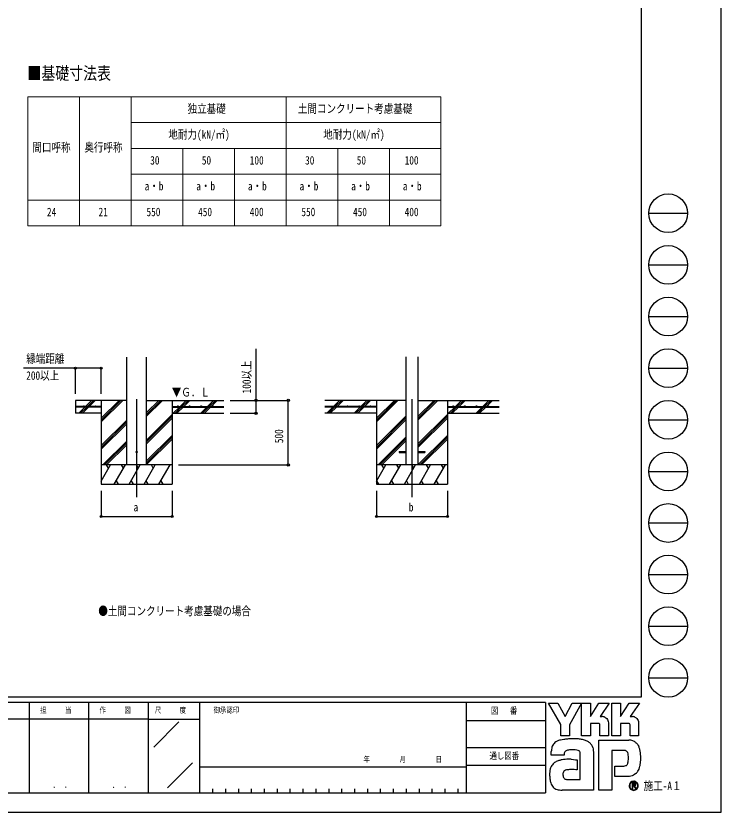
# Model space of a CAD drawing. Units: millimetres, scale not verified. Extents: x -8410 to 8410, y -5940 to 5940.
# Drawn here: x 2947 to 8410, y -5940 to 229 of the extents above; entities that cross this region are included whole.
import ezdxf
from ezdxf.enums import TextEntityAlignment as Align

# ---------------------------------------------------------------- set-up
doc = ezdxf.new("R2010")
doc.units = ezdxf.units.MM
doc.header["$LTSCALE"] = 30
doc.layers.add('0-1_TABLE1', color=7, linetype='Continuous', lineweight=18)
for name, color, linetype in [('0-2_USER1', 3, 'Continuous'), ('0-4_YKK_12', 2, 'Continuous'), ('0-5_YKK_13', 4, 'Continuous'), ('0-6_YKK_A1', 4, 'Continuous'), ('0-7_YKK_D', 6, 'Continuous'), ('0-8_YKK_ZWAK', 7, 'Continuous')]:
    doc.layers.add(name, color=color, linetype=linetype)
doc.styles.add('ＭＳ ゴシック', font='')
doc.styles.get('ＭＳ ゴシック').set_extended_font_data('MS Gothic')

msp = doc.modelspace()

# ---------------------------------------------------------------- linework, layer by layer
at = {"layer": '0-1_TABLE1'}
for p, q in [((3040.04, -397.33), (6240.04, -397.33)), ((3040.04, -397.33), (3040.04, -1397.33)), ((3440.04, -397.33), (3440.04, -1397.33)), ((3840.04, -397.33), (3840.04, -1397.33)), ((5040.04, -397.33), (5040.04, -1397.33)), ((3840.04, -597.33), (6240.04, -597.33)), ((3840.04, -797.33), (6240.04, -797.33)), ((4240.04, -797.33), (4240.04, -1397.33)), ((4640.04, -797.33), (4640.04, -1397.33)), ((5440.04, -797.33), (5440.04, -1397.33)), ((5840.04, -797.33), (5840.04, -1397.33)), ((3840.04, -997.33), (6240.04, -997.33)), ((3040.04, -1197.33), (6240.04, -1197.33)), ((3040.04, -1397.33), (6240.04, -1397.33))]:
    msp.add_line(p, q, dxfattribs=at)
msp.add_lwpolyline([(6240.04, -397.33), (6240.04, -797.33), (6240.04, -1397.33)], dxfattribs=at)
at = {"layer": '0-4_YKK_12'}
for p, q in [((3882.04, -2740.79), (3882.04, -3500)), ((6015.04, -2740.79), (6015.04, -3500))]:
    msp.add_line(p, q, dxfattribs=at)
at = {"layer": '0-5_YKK_13'}
for p, q in [((5915.04, -3145.5), (5915.04, -3154.5)), ((5915.04, -3145.5), (5968.54, -3145.5)), ((6061.54, -3145.5), (6115.04, -3145.5)), ((6115.04, -3145.5), (6115.04, -3154.5)), ((5915.04, -3154.5), (5968.54, -3154.5)), ((6061.54, -3154.5), (6115.04, -3154.5))]:
    msp.add_line(p, q, dxfattribs=at)
msp.add_circle((3882.04, -3150), 5, dxfattribs=at)
at = {"layer": '0-6_YKK_A1'}
for p, q in [((3805.04, -3250), (3805.04, -2414.65)), ((3959.04, -3250), (3959.04, -2414.65)), ((5968.54, -2413.65), (5968.54, -3250)), ((6061.54, -2413.65), (6061.54, -3250)), ((3486, -2797.5), (3533.5, -2750)), ((3500.15, -2797.5), (3547.65, -2750)), ((3514.29, -2797.5), (3561.79, -2750)), ((3607.04, -2750), (3607.04, -3400)), ((3607.04, -2916.88), (3773.92, -2750)), ((3607.04, -2902.74), (3759.78, -2750)), ((3607.04, -2888.6), (3745.64, -2750)), ((3959.04, -2873.25), (4082.29, -2750)), ((3959.04, -2859.11), (4068.15, -2750)), ((3959.04, -2844.96), (4054, -2750)), ((3959.04, -2750), (4557.04, -2750)), ((4157.04, -2750), (4157.04, -3400)), ((4218.64, -2797.5), (4266.14, -2750)), ((4232.78, -2797.5), (4280.28, -2750)), ((4246.92, -2797.5), (4294.42, -2750)), ((4430.77, -2797.5), (4478.27, -2750)), ((4444.91, -2797.5), (4492.41, -2750)), ((4459.05, -2797.5), (4506.55, -2750)), ((5968.54, -2750), (5340.04, -2750)), ((5406.87, -2797.5), (5454.37, -2750)), ((5425.87, -2792.64), (5468.51, -2750)), ((5435.16, -2797.5), (5482.66, -2750)), ((5619, -2797.5), (5666.5, -2750)), ((5633.15, -2797.5), (5680.65, -2750)), ((5647.29, -2797.5), (5694.79, -2750)), ((5740.04, -2750), (5740.04, -3400)), ((5740.04, -2916.88), (5906.92, -2750)), ((5740.04, -2902.74), (5892.78, -2750)), ((5740.04, -2888.6), (5878.64, -2750)), ((6061.54, -2903.75), (6215.29, -2750)), ((6061.54, -2889.61), (6201.15, -2750)), ((6061.54, -2875.46), (6187, -2750)), ((6061.54, -2750), (6690.04, -2750)), ((6290.04, -2750), (6290.04, -3400)), ((6351.64, -2797.5), (6399.14, -2750)), ((6365.78, -2797.5), (6413.28, -2750)), ((6379.92, -2797.5), (6427.42, -2750)), ((6563.77, -2797.5), (6611.27, -2750)), ((6577.91, -2797.5), (6625.41, -2750)), ((6592.05, -2797.5), (6639.55, -2750)), ((3607.04, -2797.5), (3407.04, -2797.5)), ((3607.04, -2802.5), (3407.04, -2802.5)), ((3434.91, -2848.6), (3481, -2802.5)), ((3447.65, -2850), (3495.15, -2802.5)), ((3461.79, -2850), (3509.29, -2802.5)), ((3607.04, -2797.5), (3607.04, -2802.5)), ((4157.04, -2797.5), (4557.04, -2797.5)), ((4157.04, -2797.5), (4157.04, -2802.5)), ((4157.04, -2802.5), (4557.04, -2802.5)), ((4166.14, -2850), (4213.64, -2802.5)), ((4180.28, -2850), (4227.78, -2802.5)), ((4194.42, -2850), (4241.92, -2802.5)), ((4378.27, -2850), (4425.77, -2802.5)), ((4392.41, -2850), (4439.91, -2802.5)), ((4406.55, -2850), (4454.05, -2802.5)), ((5740.04, -2797.5), (5340.04, -2797.5)), ((5740.04, -2802.5), (5340.04, -2802.5)), ((5354.37, -2850), (5401.87, -2802.5)), ((5368.51, -2850), (5416.01, -2802.5)), ((5382.66, -2850), (5430.16, -2802.5)), ((5421.01, -2797.5), (5422.68, -2795.83)), ((5567.91, -2848.6), (5614, -2802.5)), ((5580.65, -2850), (5628.15, -2802.5)), ((5594.79, -2850), (5642.29, -2802.5)), ((5740.04, -2797.5), (5740.04, -2802.5)), ((6290.04, -2797.5), (6690.04, -2797.5)), ((6290.04, -2797.5), (6290.04, -2802.5)), ((6290.04, -2802.5), (6690.04, -2802.5)), ((6299.14, -2850), (6346.64, -2802.5)), ((6313.28, -2850), (6360.78, -2802.5)), ((6327.42, -2850), (6374.92, -2802.5)), ((6511.27, -2850), (6558.77, -2802.5)), ((6525.41, -2850), (6572.91, -2802.5)), ((6539.55, -2850), (6587.05, -2802.5)), ((3607.04, -2850), (3407.04, -2850)), ((3959.04, -3057.09), (4157.04, -2859.1)), ((3959.04, -3071.24), (4157.04, -2873.24)), ((3959.04, -3085.38), (4157.04, -2887.38)), ((4157.04, -2850), (4557.04, -2850)), ((5740.04, -2850), (5340.04, -2850)), ((5740.04, -3100.73), (5968.54, -2872.23)), ((5740.04, -3114.87), (5968.54, -2886.37)), ((6061.54, -3087.59), (6290.04, -2859.1)), ((6061.54, -3101.74), (6290.04, -2873.24)), ((6061.54, -3115.88), (6290.04, -2887.38)), ((6290.04, -2850), (6690.04, -2850)), ((3607.04, -3100.73), (3805.04, -2902.73)), ((3607.04, -3114.87), (3805.04, -2916.87)), ((3607.04, -3129.01), (3805.04, -2931.01)), ((5740.04, -3129.01), (5968.54, -2900.51)), ((3959.04, -3219.22), (4157.04, -3021.23)), ((6061.54, -3249.72), (6290.04, -3021.23)), ((3619.9, -3250), (3805.04, -3064.86)), ((3634.04, -3250), (3805.04, -3079)), ((3959.04, -3233.37), (4157.04, -3035.37)), ((3959.04, -3247.51), (4157.04, -3049.51)), ((5752.9, -3250), (5968.54, -3034.36)), ((5767.04, -3250), (5968.54, -3048.5)), ((5781.18, -3250), (5968.54, -3062.64)), ((6075.41, -3250), (6290.04, -3035.37)), ((6089.55, -3250), (6290.04, -3049.51)), ((3648.18, -3250), (3805.04, -3093.14)), ((4157.04, -3250), (3607.04, -3250)), ((3607.04, -3375.45), (3679.47, -3250)), ((3664.47, -3275.98), (3649.47, -3250)), ((3708.34, -3400), (3794.94, -3250)), ((3779.94, -3275.98), (3764.94, -3250)), ((3823.81, -3400), (3910.41, -3250)), ((3895.41, -3275.98), (3880.41, -3250)), ((3939.28, -3400), (4025.88, -3250)), ((4010.88, -3275.98), (3995.88, -3250)), ((4054.75, -3400), (4141.35, -3250)), ((4111.35, -3250), (4111.35, -3250)), ((6290.04, -3250), (5740.04, -3250)), ((5740.04, -3375.45), (5812.47, -3250)), ((5797.47, -3275.98), (5782.47, -3250)), ((5841.34, -3400), (5927.94, -3250)), ((5912.94, -3275.98), (5897.94, -3250)), ((5956.81, -3400), (6043.41, -3250)), ((6028.41, -3275.98), (6013.41, -3250)), ((6072.28, -3400), (6158.88, -3250)), ((6143.88, -3275.98), (6128.88, -3250)), ((6187.75, -3400), (6274.35, -3250)), ((6259.35, -3275.98), (6244.35, -3250)), ((3723.33, -3374.02), (3738.33, -3400)), ((3838.8, -3374.02), (3853.8, -3400)), ((3954.28, -3374.02), (3969.28, -3400)), ((4069.75, -3374.02), (4084.74, -3400)), ((5740.87, -3374.02), (5755.86, -3400)), ((5856.33, -3374.02), (5871.33, -3400)), ((5971.8, -3374.02), (5986.8, -3400)), ((6087.28, -3374.02), (6102.28, -3400)), ((6202.75, -3374.02), (6217.74, -3400)), ((3607.04, -3400), (4157.04, -3400)), ((5740.04, -3400), (6290.04, -3400))]:
    msp.add_line(p, q, dxfattribs=at)
msp.add_lwpolyline([(3805.04, -2750), (3407.04, -2750), (3407.04, -2850)], dxfattribs=at)
for centre in [(3472.04, -2795), (3562.04, -2795), (4202.04, -2795), (4292.04, -2795), (4382.04, -2795), (4472.04, -2795), (5425.04, -2795), (5515.04, -2795), (5605.04, -2795), (5695.04, -2795), (6335.04, -2795), (6425.04, -2795), (6515.04, -2795), (6605.04, -2795)]:
    msp.add_circle(centre, 2.5, dxfattribs=at)
at = {"layer": '0-7_YKK_D'}
for p, q in [((3407.04, -2700), (3407.04, -2499)), ((3607.04, -2700), (3607.04, -2499)), ((4607.04, -2750), (5058.04, -2750)), ((4607.04, -2750), (4808.04, -2750)), ((5057.04, -3250), (5057.04, -2750)), ((4607.04, -2850), (4808.04, -2850)), ((4207.04, -3250), (5058.04, -3250)), ((3607.04, -3450), (3607.04, -3651)), ((4157.04, -3450), (4157.04, -3651)), ((5740.04, -3450), (5740.04, -3651)), ((6290.04, -3450), (6290.04, -3651)), ((3607.04, -3650), (4157.04, -3650)), ((5740.04, -3650), (6290.04, -3650))]:
    msp.add_line(p, q, dxfattribs=at)
for points in [[(4807.04, -2850), (4807.04, -2750), (4807.04, -2349.6)], [(3607.04, -2500), (3407.04, -2500), (3006.64, -2500)]]:
    msp.add_lwpolyline(points, dxfattribs=at)
for centre in [(3407.04, -2500), (3607.04, -2500), (4807.04, -2750), (5057.04, -2750), (4807.04, -2850), (5057.04, -3250), (3607.04, -3650), (4157.04, -3650), (5740.04, -3650), (6290.04, -3650)]:
    msp.add_circle(centre, 8.5, dxfattribs=at)
at = {"layer": '0-8_YKK_ZWAK'}
for p, q in [((7790.04, 5550), (7790.04, -5050)), ((7850.04, -1300), (8150.04, -1300)), ((7850.04, -1700), (8150.04, -1700)), ((7850.04, -2100), (8150.04, -2100)), ((7850.04, -2500), (8150.04, -2500)), ((7850.04, -2900), (8150.04, -2900)), ((7850.04, -3300), (8150.04, -3300)), ((7850.04, -3700), (8150.04, -3700)), ((7850.04, -4100), (8150.04, -4100)), ((7850.04, -4500), (8150.04, -4500)), ((7850.04, -4900), (8150.04, -4900)), ((7790.04, -5050), (-7809.96, -5050)), ((3050.04, -5090), (3050.04, -5790)), ((3510.04, -5090), (3510.04, -5790)), ((3970.04, -5090), (3970.04, -5790)), ((4370.04, -5090), (3970.04, -5090)), ((6435.04, -5090), (4370.04, -5090)), ((4370.04, -5090), (4370.04, -5790)), ((6435.04, -5090), (6435.04, -5790)), ((7050.04, -5090), (6435.04, -5090)), ((7050.04, -5090), (7050.04, -5790)), ((3970.04, -5220), (2590.04, -5220)), ((3970.04, -5220), (4370.04, -5220)), ((4014.21, -5436.58), (4210.07, -5240.72)), ((6435.04, -5230), (7050.04, -5230)), ((6435.04, -5440), (7050.04, -5440)), ((4121.34, -5751.98), (4313.78, -5559.54)), ((4370.04, -5590), (6435.04, -5590)), ((7050.04, -5580), (6435.04, -5580)), ((2590.04, -5790), (3970.04, -5790)), ((3970.04, -5790), (4370.04, -5790)), ((4370.04, -5790), (6435.04, -5790)), ((4470.04, -5760), (4470.04, -5790)), ((4570.04, -5760), (4570.04, -5790)), ((4670.04, -5760), (4670.04, -5790)), ((4770.04, -5760), (4770.04, -5790)), ((4870.04, -5760), (4870.04, -5790)), ((4970.04, -5760), (4970.04, -5790)), ((5070.04, -5760), (5070.04, -5790)), ((5170.04, -5760), (5170.04, -5790)), ((5270.04, -5760), (5270.04, -5790)), ((5370.04, -5760), (5370.04, -5790)), ((5470.04, -5760), (5470.04, -5790)), ((5570.04, -5760), (5570.04, -5790)), ((5670.04, -5760), (5670.04, -5790)), ((5770.04, -5760), (5770.04, -5790)), ((5870.04, -5760), (5870.04, -5790)), ((5970.04, -5760), (5970.04, -5790)), ((6070.04, -5760), (6070.04, -5790)), ((6170.04, -5760), (6170.04, -5790)), ((6270.04, -5760), (6270.04, -5790)), ((6370.04, -5760), (6370.04, -5790)), ((6435.04, -5790), (7050.04, -5790)), ((7733.35, -5767.96), (7733.35, -5767.96))]:
    msp.add_line(p, q, dxfattribs=at)
for points in [[(-8410, -5940), (8410, -5940), (8410, 5940), (-8410, 5940)], [(7072.04, -5096), (7145.66, -5096), (7200.94, -5200.2), (7256.08, -5096), (7329.75, -5096), (7235.34, -5263.98), (7235.34, -5348.27), (7168.19, -5348.27), (7168.19, -5261.71)]]:
    msp.add_lwpolyline(points, close=True, dxfattribs=at)
for points in [[(3970.04, -5090), (2590.04, -5090), (2590.04, -5790)], [(7461.09, -5253.22), (7397.54, -5253.22), (7397.54, -5348.19), (7329.83, -5348.19), (7329.83, -5096), (7397.54, -5096), (7397.54, -5199.17), (7464.14, -5096), (7543.68, -5096), (7472.32, -5200.42), (7474.85, -5200.42), (7477.64, -5200.42), (7480.51, -5200.42), (7483.26, -5200.42), (7485.73, -5200.42), (7487.72, -5200.42), (7489.05, -5200.42), (7489.53, -5200.42)], [(7695.02, -5253.22), (7631.54, -5253.22), (7631.54, -5348.27), (7563.79, -5348.27), (7563.79, -5096), (7631.54, -5096), (7631.54, -5199.17), (7698.06, -5096), (7777.61, -5096), (7706.25, -5200.42), (7708.8, -5200.42), (7711.61, -5200.42), (7714.47, -5200.42), (7717.23, -5200.42), (7719.68, -5200.42), (7721.66, -5200.42), (7722.98, -5200.42), (7723.46, -5200.42)], [(7509.01, -5204.43), (7517.1, -5209.04), (7523.95, -5215.07), (7529.45, -5222.24), (7533.51, -5230.3), (7536.02, -5238.99), (7536.88, -5248.07), (7536.88, -5348.44), (7470.82, -5348.44), (7470.82, -5262.82)], [(7742.96, -5204.43), (7751.07, -5209.04), (7757.95, -5215.07), (7763.48, -5222.24), (7767.56, -5230.3), (7770.09, -5238.99), (7770.96, -5248.07), (7770.96, -5348.27), (7704.75, -5348.27), (7704.75, -5262.82)], [(7657.74, -5463.01), (7562.39, -5463.01), (7562.39, -5770), (7462.46, -5770), (7462.46, -5381.58), (7694.7, -5381.58)], [(7757.43, -5409.02), (7763.94, -5417.25), (7768.83, -5425.22), (7772.23, -5432.43)], [(7209.59, -5464.62), (7204.95, -5467.24), (7201.32, -5470.44), (7198.58, -5474.17), (7196.58, -5478.39), (7195.21, -5483.06), (7194.32, -5488.14), (7193.78, -5493.58), (7193.46, -5499.33), (7093.49, -5499.58), (7093.78, -5485.91), (7094.34, -5470.54)], [(7415.42, -5438.33), (7418.25, -5449.8), (7419.86, -5462.09), (7420.37, -5475.17), (7420.37, -5770), (7179.1, -5770)], [(7247.89, -5531.05), (7266.81, -5532.3), (7281.69, -5533.97), (7291.42, -5535.53), (7294.91, -5536.47), (7294.91, -5612.95), (7283.84, -5611.78), (7271.71, -5611.12), (7259.29, -5610.87), (7247.37, -5610.9), (7236.74, -5611.12), (7228.17, -5611.42), (7222.45, -5611.68), (7220.37, -5611.78), (7211.72, -5613.36), (7204.27, -5615.84), (7198, -5619.22), (7192.93, -5623.54), (7189.05, -5628.79), (7186.37, -5635.01), (7184.87, -5642.2), (7184.57, -5650.38), (7185.52, -5659.38), (7187.44, -5666.81), (7190.19, -5672.83), (7193.65, -5677.58), (7197.72, -5681.19), (7202.27, -5683.81), (7207.17, -5685.58), (7212.32, -5686.65), (7318.52, -5686.65), (7318.52, -5490.15), (7318.56, -5486.25), (7318.35, -5482.44), (7317.85, -5478.77), (7317, -5475.29), (7315.72, -5472.05), (7313.97, -5469.09), (7311.67, -5466.48), (7308.78, -5464.25)], [(7308.78, -5464.25), (7302.55, -5461.8), (7292.59, -5459.73), (7279.88, -5458.2), (7265.41, -5457.39), (7250.17, -5457.45), (7235.13, -5458.57)], [(7691.65, -5521.99), (7691.53, -5509.26), (7690.92, -5497.8), (7689.48, -5487.72), (7686.87, -5479.19)], [(7749.13, -5641.94), (7739.9, -5649.11), (7730.29, -5654.75), (7720.37, -5658.96), (7710.2, -5661.84), (7699.87, -5663.49), (7689.44, -5664.02), (7586.72, -5664.02), (7586.72, -5583.33), (7644.64, -5583.33), (7655.32, -5583.18), (7664.71, -5582.27), (7672.77, -5579.9)], [(7749.21, -5725.19), (7749.16, -5724.02), (7749.02, -5722.89), (7748.77, -5721.81), (7748.44, -5720.78), (7748.01, -5719.8), (7747.48, -5718.88), (7746.87, -5718.02), (7746.16, -5717.22), (7745.23, -5716.41), (7744.21, -5715.69), (7743.08, -5715.08), (7741.86, -5714.58), (7740.56, -5714.19), (7739.17, -5713.91), (7737.7, -5713.74), (7736.16, -5713.69), (7721, -5713.69), (7721, -5758.28), (7725.58, -5758.28), (7725.58, -5718.23), (7736.16, -5718.23), (7737.25, -5718.27), (7738.27, -5718.38), (7739.24, -5718.55), (7740.13, -5718.8), (7740.94, -5719.11), (7741.69, -5719.49), (7742.35, -5719.94), (7742.93, -5720.44)], [(7744.72, -5725.19), (7744.44, -5727.34), (7743.67, -5729.03), (7742.52, -5730.31), (7741.09, -5731.25), (7739.49, -5731.89), (7737.81, -5732.28), (7736.16, -5732.48), (7734.66, -5732.53), (7730.69, -5732.53), (7732.69, -5735.94), (7745.79, -5758.43), (7751.03, -5758.43), (7738.4, -5736.78), (7739.58, -5736.55), (7740.71, -5736.25), (7741.78, -5735.89), (7742.79, -5735.46), (7743.74, -5734.98), (7744.62, -5734.43), (7745.43, -5733.82), (7746.16, -5733.15)]]:
    msp.add_lwpolyline(points, dxfattribs=at)
for centre in [(8000.04, -1300), (8000.04, -1700), (8000.04, -2100), (8000.04, -2500), (8000.04, -2900), (8000.04, -3300), (8000.04, -3700), (8000.04, -4100), (8000.04, -4500), (8000.04, -4900)]:
    msp.add_circle(centre, 150, dxfattribs=at)
for centre, radius, start, end in [((7489.63, -5250.38), 49.95, 78.26798, 90.11215), ((7490.35, -5246.74), 46.25, 66.19963, 78.22058), ((7723.56, -5250.47), 50.04, 78.27851, 90.10826), ((7724.25, -5246.96), 46.47, 66.2483, 78.23226), ((7461.45, -5262.59), 9.38, 358.57817, 92.1683), ((7695.42, -5262.54), 9.33, 358.29941, 92.43455), ((7183.21, -5462.58), 87.16, 152.2125, 163.4865), ((7169.87, -5455.68), 72.15, 138.03852, 152.12015), ((7169.86, -5456.02), 72.36, 122.60463, 137.83438), ((7179.43, -5471.49), 90.56, 108.37421, 122.42809), ((7194.59, -5525.38), 146.5, 100.93159, 107.35499), ((7244.11, -5765.63), 391.8, 97.86054, 101.37938), ((7267.36, -5927.16), 554.99, 94.90201, 97.9576), ((7268.94, -5940.09), 568, 91.6169, 94.94971), ((7266.74, -5848.12), 476.01, 87.51794, 91.66439), ((7272.92, -5715.55), 343.3, 81.92631, 87.59083), ((7291.17, -5590.46), 216.88, 73.67137, 82.05943), ((7318.25, -5499.84), 122.3, 60.60528, 73.9085), ((7329.34, -5477.73), 97.61, 52.17347, 59.90542), ((7339.25, -5464.9), 81.39, 43.55042, 52.14561), ((7344.71, -5459.62), 73.79, 34.48659, 43.50182), ((7344.75, -5459.5), 73.7, 25.58915, 34.43128), ((7338.19, -5462.58), 80.94, 17.43089, 25.54591), ((7690.91, -5488.43), 106.91, 78.73198, 87.96551), ((7694.04, -5472.4), 90.58, 69.03034, 78.69541), ((7696.97, -5464.6), 82.25, 59.39484, 68.9885), ((7698.32, -5462.23), 79.52, 50.3012, 59.3616), ((7697.83, -5462.79), 80.27, 42.05209, 50.28551), ((7275.61, -5480.92), 181.57, 171.55622, 176.72493), ((7214.08, -5471.73), 119.36, 163.48385, 171.57982), ((7235.98, -5527.26), 67.97, 102.4979, 112.84632), ((7249.13, -5583.99), 126.2, 96.37207, 102.75341), ((7658.28, -5512.02), 49.01, 77.94572, 90.63794), ((7662.54, -5492.03), 28.57, 60.20991, 77.92418), ((7665.3, -5486.84), 22.7, 39.8078, 59.75378), ((7661.42, -5489.81), 27.58, 22.65544, 39.38165), ((7658.18, -5485.62), 125.84, 14.76267, 25.00486), ((7581, -5506.66), 205.84, 7.9139, 14.95041), ((7503.91, -5517.87), 283.74, 2.54376, 8.01251), ((7181.23, -5645.15), 107.73, 112.58838, 120.58162), ((7193.99, -5675.8), 140.93, 106.61303, 112.59024), ((7214.05, -5743.23), 211.28, 99.87193, 106.59825), ((7225.29, -5806.54), 275.59, 94.78469, 99.91711), ((7230.76, -5869.54), 338.82, 90.80099, 94.81812), ((7231.59, -5916.45), 385.74, 87.57779, 90.82714), ((7584.99, -5533.52), 106.22, 347.14308, 355.40008), ((7464.41, -5523.15), 227.25, 355.2339, 0.29193), ((7472.34, -5521), 315.35, 352.8937, 357.82206), ((7459.73, -5520.19), 327.99, 357.76419, 2.60674), ((7217.96, -5641.39), 136.01, 164.97537, 174.56739), ((7184.91, -5632.58), 101.81, 153.89178, 164.94341), ((7169.86, -5625.34), 85.1, 142.04688, 153.80771), ((7166.95, -5623.26), 81.53, 130.60221, 141.94427), ((7171.75, -5629.03), 89.03, 120.60724, 130.53081), ((7663.44, -5558.86), 23.02, 293.91672, 314.09376), ((7660.3, -5556.09), 27.2, 314.78099, 333.92928), ((7640.1, -5546.28), 49.66, 334.00676, 347.34989), ((7700.72, -5578.85), 78.7, 326.23251, 339.61931), ((7626.81, -5550.23), 157.95, 339.22498, 347.31457), ((7538.3, -5529.59), 248.83, 347.15166, 352.97565), ((7276.27, -5646.97), 194.58, 174.55588, 182.47272), ((7384.99, -5645.26), 303.3, 181.90948, 187.89042), ((7682.46, -5566.77), 100.47, 311.57033, 318.66243), ((7670.83, -5556.57), 115.94, 318.67367, 325.29112), ((7257.39, -5663.21), 174.43, 187.80471, 196.36971), ((7190.01, -5683.12), 104.18, 196.3102, 208.20993), ((7160.67, -5698.73), 70.94, 208.29777, 223.35561), ((7733.4, -5736.38), 35.28, 90.09157, 179.92363), ((7733.19, -5736.42), 35.07, 179.86065, 225.14399), ((7733.05, -5736.47), 31.25, 179.75513, 225.29722), ((7733.18, -5736.27), 31.37, 134.8007, 180.12175), ((7733.27, -5736.09), 31.31, 89.86602, 135.149), ((7733.4, -5736.31), 35.22, 44.93442, 90.08536), ((7733.41, -5736.33), 31.55, 45.03108, 90.11509), ((7733.3, -5736.28), 31.68, 270.09072, 359.90926), ((7738.02, -5725.01), 6.71, 358.3894, 42.86139), ((7738.15, -5725.51), 11.07, 316.37674, 1.6565), ((7733.43, -5736.34), 31.54, 0.00643, 45.07115), ((7733.68, -5736.2), 34.94, 359.78949, 45.13288), ((7733.59, -5736.48), 35.03, 314.92572, 0.23508), ((7154.05, -5704.55), 62.13, 223.64205, 239.63663), ((7159.54, -5694.56), 73.53, 239.8785, 253.65355), ((7169.6, -5660.02), 109.51, 253.69102, 263.74909), ((7178.12, -5584.19), 185.81, 263.68487, 270.30455), ((7733.36, -5736.42), 35.18, 224.94536, 269.98445), ((7733.29, -5736.75), 31.21, 224.62822, 270.10973), ((7733.35, -5736.25), 35.36, 269.98802, 314.93777)]:
    msp.add_arc(centre, radius, start, end, dxfattribs=at)

# ---------------------------------------------------------------- texts
at = {"layer": '0-1_TABLE1', "style": 'ＭＳ ゴシック', "width": 0.8}
for s, p in [('独立基礎', (4276.84, -542.33)), ('土間コンクリート考慮基礎', (5131.24, -542.33)), ('地耐力(kN/㎡)', (4128.04, -742.33)), ('地耐力(kN/㎡)', (5328.04, -742.33)), ('間口呼称', (3074.44, -842.33)), ('奥行呼称', (3476.84, -842.33)), ('30', (3987.24, -942.33)), ('50', (4387.24, -942.33)), ('100', (4758.44, -942.33)), ('30', (5187.24, -942.33)), ('50', (5587.24, -942.33)), ('100', (5958.44, -942.33)), ('a・b', (3944.04, -1142.33)), ('a・b', (4344.04, -1142.33)), ('a・b', (4744.04, -1142.33)), ('a・b', (5144.04, -1142.33)), ('a・b', (5544.04, -1142.33)), ('a・b', (5944.04, -1142.33)), ('24', (3187.24, -1342.33)), ('21', (3587.24, -1342.33)), ('550', (3958.44, -1342.33)), ('450', (4358.44, -1342.33)), ('400', (4758.44, -1342.33)), ('550', (5158.44, -1342.33)), ('450', (5558.44, -1342.33)), ('400', (5958.44, -1342.33))]:
    msp.add_text(s, height=65.98, dxfattribs=at).set_placement(p, align=Align.BOTTOM_LEFT)
at = {"layer": '0-2_USER1', "style": 'ＭＳ ゴシック', "width": 0.8}
for s, height, p in [('■基礎寸法表', 98.97, (3035.6, -294)), ('●土間コンクリート考慮基礎の場合', 65.98, (3585.2, -4435))]:
    msp.add_text(s, height=height, dxfattribs=at).set_placement(p, align=Align.BOTTOM_LEFT)
at = {"layer": '0-6_YKK_A1', "style": 'ＭＳ ゴシック', "width": 0.8}
msp.add_text('▼Ｇ．Ｌ', height=65.98, dxfattribs=at).set_placement((4154.34, -2740), align=Align.BOTTOM_LEFT)
at = {"layer": '0-7_YKK_D', "style": 'ＭＳ ゴシック', "width": 0.8}
for s, p in [('縁端距離', (3026.64, -2480)), ('200以上', (3026.64, -2610)), ('a', (3858.04, -3630)), ('b', (5991.04, -3630))]:
    msp.add_text(s, height=65.98, dxfattribs=at).set_placement(p, align=Align.BOTTOM_LEFT)
for s, p in [('100以上', (4787.04, -2696)), ('500', (5037.04, -3081.6))]:
    msp.add_text(s, height=65.98, rotation=90, dxfattribs=at).set_placement(p, align=Align.BOTTOM_LEFT)
at = {"layer": '0-8_YKK_ZWAK', "style": 'ＭＳ ゴシック', "width": 0.8}
for s, height, p in [('担     当', 43.99, (3134.44, -5185)), ('作     図', 43.99, (3594.44, -5185)), ('尺     度', 43.99, (4022.84, -5185)), ('御承認印', 43.99, (4478.28, -5185)), ('図\u3000 番', 51.32, (6626.81, -5195)), ('通し図番', 51.32, (6615.61, -5545)), ('年        月        日', 43.99, (5639.81, -5566.43)), ('施工-A１', 65.98, (7810.04, -5790)), ('． ．', 51.83, (3230, -5768.7)), ('． ．', 51.83, (3690, -5768.7))]:
    msp.add_text(s, height=height, dxfattribs=at).set_placement(p, align=Align.BOTTOM_LEFT)

doc.saveas('drawing.dxf')
